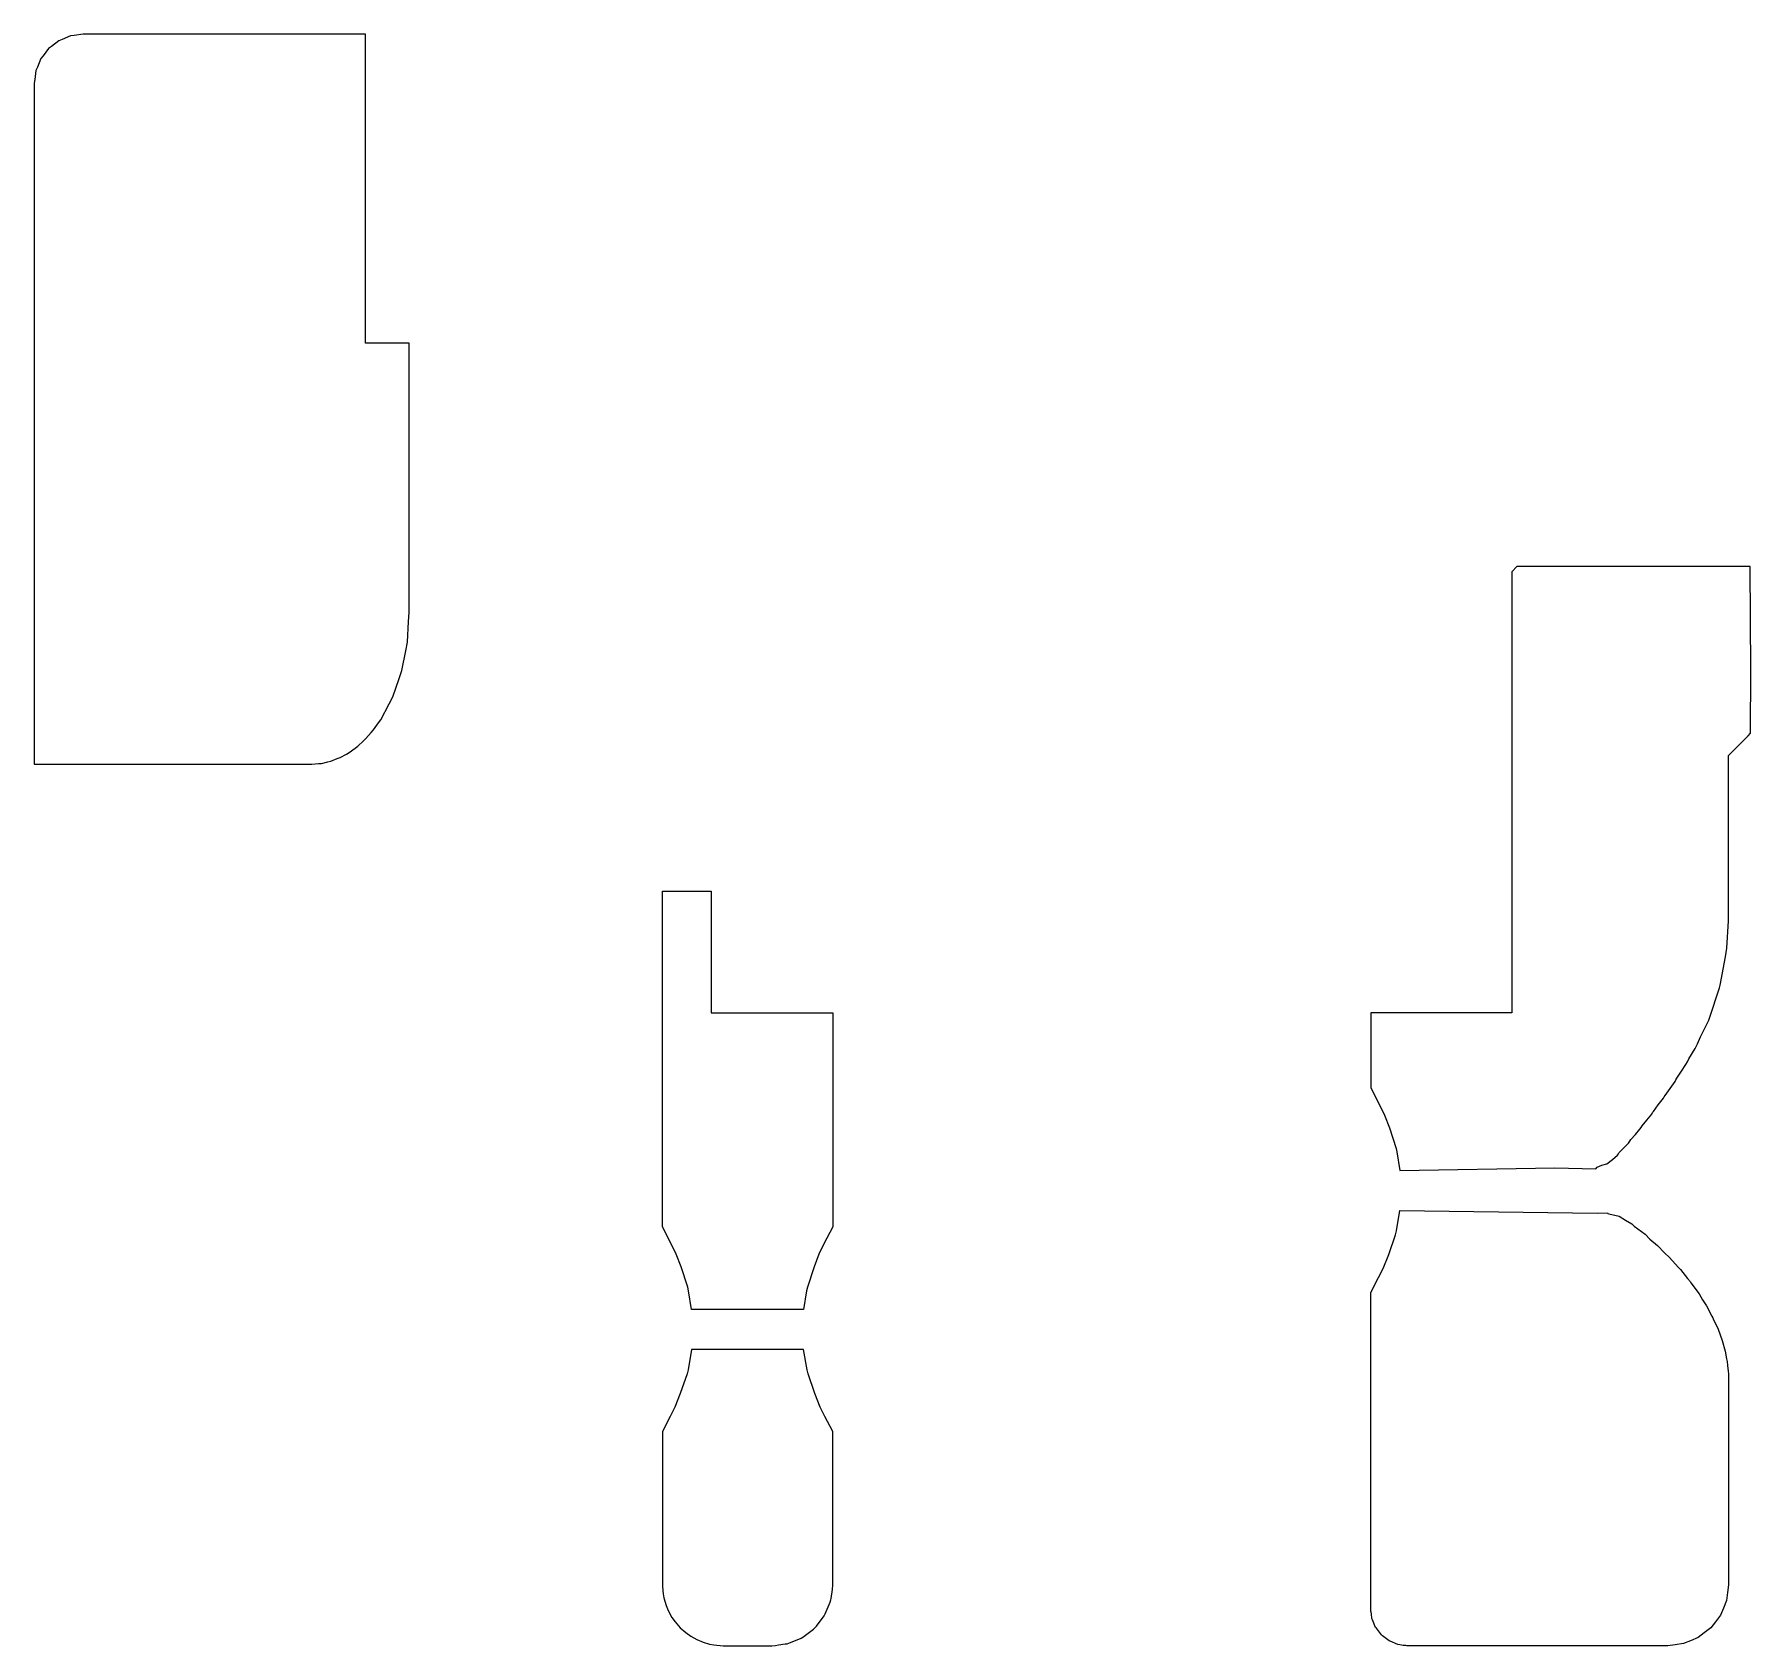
# Model space of a CAD drawing. Header units: metres. Extents: x 2.4 to 72.9, y -16 to 50.2.
import ezdxf

# ---------------------------------------------------------------- set-up
doc = ezdxf.new("R2010")
doc.units = ezdxf.units.M

msp = doc.modelspace()

# ---------------------------------------------------------------- linework, layer by layer
for p, q in [((3.882, 50.132), (3.537, 49.989)), ((4.03, 50.151), (3.882, 50.132)), ((4.4, 50.2), (4.03, 50.151)), ((7.162, 50.2), (4.4, 50.2)), ((7.374, 50.2), (7.162, 50.2)), ((7.607, 50.2), (7.374, 50.2)), ((7.841, 50.2), (7.607, 50.2)), ((8.046, 50.2), (7.841, 50.2)), ((8.195, 50.2), (8.046, 50.2)), ((13.125, 50.2), (8.195, 50.2)), ((13.264, 50.2), (13.125, 50.2)), ((13.444, 50.2), (13.264, 50.2)), ((13.638, 50.2), (13.444, 50.2)), ((13.826, 50.2), (13.638, 50.2)), ((13.99, 50.2), (13.826, 50.2)), ((16, 50.2), (13.99, 50.2)), ((16, 48.784), (16, 50.2)), ((2.986, 49.614), (2.758, 49.318)), ((3.104, 49.705), (2.986, 49.614)), ((3.4, 49.932), (3.104, 49.705)), ((3.537, 49.989), (3.4, 49.932)), ((2.468, 48.718), (2.419, 48.347)), ((2.525, 48.855), (2.468, 48.718)), ((2.668, 49.2), (2.525, 48.855)), ((2.758, 49.318), (2.668, 49.2)), ((16, 45.2), (16, 48.784)), ((2.419, 48.347), (2.4, 48.2)), ((2.4, 48.2), (2.4, 46.053)), ((2.4, 46.053), (2.4, 44.775)), ((16, 44.805), (16, 45.2)), ((2.4, 44.775), (2.4, 43.961)), ((16, 44.106), (16, 44.805)), ((2.4, 43.961), (2.4, 43.928)), ((2.4, 43.928), (2.4, 43.895)), ((2.4, 43.895), (2.4, 43.113)), ((16, 43.669), (16, 44.106)), ((2.4, 43.113), (2.4, 43.076)), ((2.4, 43.076), (2.4, 42.462)), ((16, 43.001), (16, 43.669)), ((2.4, 42.462), (2.4, 41.686)), ((16, 42.463), (16, 43.001)), ((16, 41.871), (16, 42.463)), ((2.4, 41.686), (2.4, 41.043)), ((16, 41.168), (16, 41.871)), ((16, 41.871), (16, 41.871)), ((2.4, 41.043), (2.4, 40.559)), ((16, 40.698), (16, 41.168)), ((2.4, 40.559), (2.4, 38.329)), ((16, 39.757), (16, 40.698)), ((16, 39.452), (16, 39.757)), ((16, 38.19), (16, 39.452)), ((2.4, 38.329), (2.4, 37.762)), ((16, 37.506), (16, 38.19)), ((2.4, 37.762), (2.4, 37.355)), ((16.726, 37.506), (16, 37.506)), ((17.8, 37.506), (16.726, 37.506)), ((17.8, 34.9), (17.8, 37.506)), ((2.4, 37.355), (2.4, 31.841)), ((17.8, 32.134), (17.8, 34.9)), ((2.4, 31.841), (2.4, 28.443)), ((17.8, 30.506), (17.8, 32.134)), ((17.8, 29.491), (17.8, 30.506)), ((17.8, 28.29), (17.8, 29.491)), ((2.4, 28.443), (2.4, 25.627)), ((17.8, 26.442), (17.8, 28.29)), ((63.298, 28.331), (63.1, 28.112)), ((69.093, 28.334), (63.298, 28.331)), ((72.891, 28.338), (69.093, 28.334)), ((72.907, 24.054), (72.891, 28.338)), ((63.1, 28.112), (63.1, 28.068)), ((63.1, 28.068), (63.1, 28.027)), ((63.1, 28.027), (63.1, 27.989)), ((63.1, 27.989), (63.1, 15.402)), ((17.777, 26.076), (17.8, 26.442)), ((2.4, 25.627), (2.4, 20.219)), ((17.723, 25.228), (17.777, 26.076)), ((17.496, 24.06), (17.655, 24.876)), ((17.655, 24.876), (17.723, 25.228)), ((17.384, 23.737), (17.496, 24.06)), ((72.903, 21.487), (72.907, 24.054)), ((17.126, 22.985), (17.384, 23.737)), ((16.628, 22.042), (16.976, 22.701)), ((16.976, 22.701), (17.126, 22.985)), ((16.338, 21.632), (16.541, 21.918)), ((16.541, 21.918), (16.628, 22.042)), ((15.686, 20.954), (15.921, 21.173)), ((15.921, 21.173), (16.022, 21.268)), ((16.022, 21.268), (16.243, 21.522)), ((16.243, 21.522), (16.338, 21.632)), ((72.401, 20.979), (72.8, 21.383)), ((72.8, 21.383), (72.903, 21.487)), ((14.847, 20.442), (14.961, 20.487)), ((14.961, 20.487), (15.219, 20.631)), ((15.219, 20.631), (15.331, 20.693)), ((15.331, 20.693), (15.579, 20.875)), ((15.579, 20.875), (15.686, 20.954)), ((72, 20.572), (72.401, 20.979)), ((72, 17.067), (72, 20.572)), ((2.4, 20.219), (10.368, 20.219)), ((10.368, 20.219), (13.8, 20.219)), ((13.8, 20.219), (14.074, 20.24)), ((14.074, 20.24), (14.192, 20.249)), ((14.192, 20.249), (14.463, 20.312)), ((14.463, 20.312), (14.58, 20.339)), ((14.58, 20.339), (14.847, 20.442)), ((72, 16.714), (72, 17.067)), ((72, 14.009), (72, 16.714)), ((28.2, 12.894), (28.2, 15)), ((28.2, 15), (29.899, 15)), ((29.899, 15), (30.2, 15)), ((30.2, 15), (30.2, 13.013)), ((63.1, 15.402), (63.1, 10)), ((71.922, 12.658), (71.992, 13.773)), ((71.992, 13.773), (72, 14.008)), ((72, 14.008), (72, 14.009)), ((72, 14.009), (72, 14.009)), ((28.2, 11.056), (28.2, 12.894)), ((30.2, 13.013), (30.2, 12.651)), ((30.2, 12.651), (30.2, 12.432)), ((30.2, 12.432), (30.2, 12.393)), ((30.2, 12.393), (30.2, 12.175)), ((30.2, 12.175), (30.2, 12.136)), ((30.2, 12.136), (30.2, 11.934)), ((71.652, 11.137), (71.873, 12.305)), ((71.873, 12.305), (71.904, 12.48)), ((71.904, 12.48), (71.922, 12.658)), ((30.2, 11.934), (30.2, 11.896)), ((30.2, 11.896), (30.2, 11.724)), ((30.2, 11.724), (30.2, 11.69)), ((30.2, 11.69), (30.2, 11.56)), ((30.2, 11.56), (30.2, 11.533)), ((30.2, 11.533), (30.2, 10.411)), ((28.2, 10.866), (28.2, 11.056)), ((28.2, 9.559), (28.2, 10.866)), ((71.214, 9.774), (71.625, 11.027)), ((71.625, 11.027), (71.652, 11.137)), ((30.2, 10.411), (30.2, 10)), ((30.2, 10), (34.002, 10)), ((34.002, 10), (35.2, 10)), ((35.2, 10), (35.2, 9.044)), ((61.204, 10), (57.3, 10)), ((57.3, 10), (57.3, 8.355)), ((61.243, 10), (61.204, 10)), ((62.18, 10), (61.243, 10)), ((63.1, 10), (62.18, 10)), ((28.2, 4.226), (28.2, 9.559)), ((70.846, 9.007), (71.185, 9.696)), ((71.185, 9.696), (71.201, 9.734)), ((71.201, 9.734), (71.214, 9.774)), ((35.2, 9.044), (35.2, 3.42)), ((70.37, 8.104), (70.629, 8.53)), ((70.629, 8.53), (70.72, 8.72)), ((70.72, 8.72), (70.846, 9.007)), ((57.3, 8.355), (57.3, 7.248)), ((70.069, 7.603), (70.248, 7.874)), ((70.248, 7.874), (70.305, 7.981)), ((70.305, 7.981), (70.37, 8.104)), ((57.3, 7.248), (57.3, 6.913)), ((69.593, 6.886), (69.799, 7.174)), ((69.799, 7.174), (69.837, 7.241)), ((69.837, 7.241), (69.877, 7.31)), ((69.877, 7.31), (70.069, 7.603)), ((57.3, 6.913), (57.662, 6.216)), ((69.113, 6.216), (69.325, 6.492)), ((69.325, 6.492), (69.358, 6.548)), ((69.358, 6.548), (69.39, 6.6)), ((69.39, 6.6), (69.593, 6.886)), ((57.662, 6.216), (57.867, 5.794)), ((57.867, 5.794), (58.067, 5.268)), ((68.638, 5.588), (68.84, 5.835)), ((68.84, 5.835), (68.879, 5.898)), ((68.879, 5.898), (68.913, 5.952)), ((68.913, 5.952), (69.113, 6.216)), ((58.067, 5.268), (58.342, 4.431)), ((67.986, 4.792), (68.171, 5.002)), ((68.171, 5.002), (68.358, 5.214)), ((68.358, 5.214), (68.407, 5.29)), ((68.407, 5.29), (68.448, 5.354)), ((68.448, 5.354), (68.638, 5.588)), ((58.342, 4.431), (58.374, 4.29)), ((58.374, 4.29), (58.5, 3.519)), ((67.476, 4.208), (67.508, 4.257)), ((67.508, 4.257), (67.708, 4.46)), ((67.708, 4.46), (67.89, 4.643)), ((67.89, 4.643), (67.942, 4.724)), ((67.942, 4.724), (67.986, 4.792)), ((28.2, 1.895), (28.2, 4.226)), ((58.5, 3.519), (64.868, 3.635)), ((64.868, 3.635), (66.549, 3.587)), ((66.549, 3.587), (66.604, 3.664)), ((66.604, 3.664), (66.795, 3.742)), ((66.795, 3.742), (66.995, 3.79)), ((66.995, 3.79), (67.228, 3.979)), ((67.228, 3.979), (67.439, 4.15)), ((67.439, 4.15), (67.476, 4.208)), ((35.2, 3.42), (35.2, 1.685)), ((28.2, 1.203), (28.2, 1.895)), ((35.2, 1.685), (35.2, 1.203)), ((58.354, 1.048), (58.5, 1.876)), ((58.5, 1.876), (66.6, 1.765)), ((66.6, 1.765), (67.021, 1.777)), ((67.021, 1.777), (67.038, 1.761)), ((67.038, 1.761), (67.078, 1.746)), ((67.078, 1.746), (67.5, 1.651)), ((67.5, 1.651), (67.771, 1.484)), ((67.771, 1.484), (68.03, 1.324)), ((28.562, 0.507), (28.2, 1.203)), ((35.2, 1.203), (34.838, 0.507)), ((58.037, 0.071), (58.313, 0.882)), ((58.313, 0.882), (58.354, 1.048)), ((68.03, 1.324), (68.124, 1.234)), ((68.124, 1.234), (68.566, 0.908)), ((68.566, 0.908), (68.771, 0.702)), ((28.767, 0.084), (28.562, 0.507)), ((28.967, -0.441), (28.767, 0.084)), ((34.633, 0.084), (34.433, -0.441)), ((34.838, 0.507), (34.633, 0.084)), ((57.813, -0.498), (58.037, 0.071)), ((68.771, 0.702), (69.085, 0.442)), ((69.085, 0.442), (69.365, 0.144)), ((69.365, 0.144), (69.574, -0.047)), ((29.242, -1.278), (28.967, -0.441)), ((34.433, -0.441), (34.158, -1.278)), ((57.623, -0.879), (57.813, -0.498)), ((69.574, -0.047), (69.926, -0.449)), ((69.926, -0.449), (70.024, -0.548)), ((70.024, -0.548), (70.317, -0.912)), ((29.274, -1.42), (29.242, -1.278)), ((34.158, -1.278), (34.126, -1.42)), ((34.158, -1.278), (34.158, -1.278)), ((57.3, -1.487), (57.623, -0.879)), ((70.317, -0.912), (70.429, -1.05)), ((70.429, -1.05), (70.454, -1.089)), ((70.454, -1.089), (70.786, -1.542)), ((29.4, -2.191), (29.274, -1.42)), ((34.126, -1.42), (34, -2.191)), ((57.3, -2.26), (57.3, -1.487)), ((70.786, -1.542), (70.934, -1.789)), ((70.934, -1.789), (71.094, -2.036)), ((71.094, -2.036), (71.316, -2.456)), ((32.8, -2.191), (29.4, -2.191)), ((34, -2.191), (32.8, -2.191)), ((57.3, -4.313), (57.3, -2.26)), ((71.316, -2.456), (71.354, -2.527)), ((71.354, -2.527), (71.372, -2.57)), ((71.372, -2.57), (71.566, -2.994)), ((71.566, -2.994), (71.73, -3.457)), ((71.73, -3.457), (71.732, -3.462)), ((71.732, -3.462), (71.733, -3.466)), ((71.733, -3.466), (71.855, -3.897)), ((29.4, -3.833), (29.254, -4.662)), ((30.329, -3.833), (29.4, -3.833)), ((34, -3.833), (30.329, -3.833)), ((34.146, -4.662), (34, -3.833)), ((71.855, -3.897), (71.917, -4.215)), ((71.917, -4.215), (71.938, -4.324)), ((29.213, -4.828), (28.937, -5.639)), ((29.254, -4.662), (29.213, -4.828)), ((34.187, -4.828), (34.146, -4.662)), ((34.463, -5.639), (34.187, -4.828)), ((57.3, -5.975), (57.3, -4.313)), ((71.938, -4.324), (71.956, -4.484)), ((71.956, -4.484), (71.985, -4.724)), ((71.985, -4.724), (71.99, -4.838)), ((71.99, -4.838), (72, -5.101)), ((28.937, -5.639), (28.713, -6.208)), ((34.687, -6.208), (34.463, -5.639)), ((72, -5.101), (72, -5.709)), ((28.713, -6.208), (28.523, -6.589)), ((34.877, -6.589), (34.687, -6.208)), ((57.3, -7.265), (57.3, -5.975)), ((72, -5.709), (72, -6.789)), ((28.523, -6.589), (28.2, -7.197)), ((35.2, -7.197), (34.877, -6.589)), ((72, -6.789), (72, -7.644)), ((28.2, -7.197), (28.2, -7.95)), ((35.2, -7.765), (35.2, -7.197)), ((57.3, -8.231), (57.3, -7.265)), ((72, -7.644), (72, -8.87)), ((72, -7.644), (72, -7.644)), ((28.2, -7.95), (28.2, -9.706)), ((35.2, -9.194), (35.2, -7.765)), ((57.3, -8.933), (57.3, -8.231)), ((57.3, -9.084), (57.3, -8.933)), ((57.3, -9.59), (57.3, -9.084)), ((72, -8.87), (72, -9.666)), ((28.2, -9.706), (28.2, -10.882)), ((35.2, -10.286), (35.2, -9.194)), ((57.3, -9.738), (57.3, -9.59)), ((57.3, -14.177), (57.3, -9.738)), ((72, -9.666), (72, -10.188)), ((35.2, -11.076), (35.2, -10.286)), ((72, -10.188), (72, -10.284)), ((72, -10.284), (72, -13.5)), ((28.2, -10.882), (28.2, -11.648)), ((35.2, -11.618), (35.2, -11.076)), ((28.2, -11.648), (28.2, -12.134)), ((35.2, -11.964), (35.2, -11.618)), ((35.2, -12.158), (35.2, -11.964)), ((28.2, -12.134), (28.2, -12.43)), ((28.2, -12.43), (28.2, -12.595)), ((28.2, -12.595), (28.2, -13.5)), ((35.2, -13.5), (35.2, -12.158)), ((28.2, -13.5), (28.202, -13.54)), ((28.202, -13.54), (28.212, -13.745)), ((28.212, -13.745), (28.236, -13.875)), ((28.236, -13.875), (28.26, -14.04)), ((28.26, -14.04), (28.355, -14.353)), ((35.122, -14.115), (35.129, -14.067)), ((35.129, -14.067), (35.191, -13.686)), ((35.191, -13.686), (35.2, -13.5)), ((71.959, -13.81), (71.915, -14.147)), ((72, -13.5), (71.959, -13.81)), ((28.355, -14.353), (28.439, -14.555)), ((28.439, -14.555), (28.591, -14.84)), ((34.527, -15.196), (34.849, -14.776)), ((34.849, -14.776), (34.893, -14.693)), ((34.893, -14.693), (35.094, -14.207)), ((35.094, -14.207), (35.122, -14.115)), ((57.3, -14.421), (57.3, -14.177)), ((57.3, -14.5), (57.3, -14.421)), ((57.309, -14.578), (57.3, -14.5)), ((57.316, -14.62), (57.309, -14.578)), ((57.325, -14.689), (57.316, -14.62)), ((57.351, -14.888), (57.325, -14.689)), ((71.665, -14.75), (71.458, -15.02)), ((71.785, -14.461), (71.665, -14.75)), ((71.915, -14.147), (71.785, -14.461)), ((28.591, -14.84), (28.731, -15.022)), ((28.731, -15.022), (28.932, -15.268)), ((28.932, -15.268), (29.162, -15.456)), ((29.162, -15.456), (29.366, -15.613)), ((33.974, -15.65), (34.402, -15.322)), ((34.402, -15.322), (34.468, -15.268)), ((34.468, -15.268), (34.527, -15.196)), ((57.369, -14.932), (57.351, -14.888)), ((57.501, -15.25), (57.369, -14.932)), ((57.53, -15.287), (57.501, -15.25)), ((57.739, -15.561), (57.53, -15.287)), ((70.998, -15.475), (70.75, -15.665)), ((71.268, -15.268), (70.998, -15.475)), ((71.458, -15.02), (71.268, -15.268)), ((29.366, -15.613), (29.621, -15.749)), ((29.621, -15.749), (29.873, -15.854)), ((29.873, -15.854), (30.142, -15.936)), ((29.873, -15.854), (29.873, -15.854)), ((30.142, -15.936), (30.318, -15.962)), ((30.318, -15.962), (30.7, -16)), ((30.7, -16), (31.115, -16)), ((31.115, -16), (32.7, -16)), ((32.7, -16), (32.841, -15.986)), ((32.841, -15.986), (32.975, -15.964)), ((32.975, -15.964), (33.25, -15.928)), ((33.25, -15.928), (33.322, -15.921)), ((33.322, -15.921), (33.398, -15.897)), ((33.398, -15.897), (33.901, -15.689)), ((33.901, -15.689), (33.974, -15.65)), ((57.777, -15.589), (57.739, -15.561)), ((58.05, -15.799), (57.777, -15.589)), ((58.093, -15.817), (58.05, -15.799)), ((58.412, -15.949), (58.093, -15.817)), ((58.501, -15.966), (58.412, -15.949)), ((58.633, -15.99), (58.501, -15.966)), ((58.677, -15.995), (58.633, -15.99)), ((58.721, -15.998), (58.677, -15.995)), ((58.738, -15.999), (58.721, -15.998)), ((58.783, -16), (58.738, -15.999)), ((58.8, -16), (58.783, -16)), ((61.974, -16), (58.8, -16)), ((69.5, -16), (61.974, -16)), ((69.81, -15.959), (69.5, -16)), ((70.147, -15.915), (69.81, -15.959)), ((70.436, -15.795), (70.147, -15.915)), ((70.75, -15.665), (70.436, -15.795))]:
    msp.add_line(p, q)

doc.saveas('drawing.dxf')
